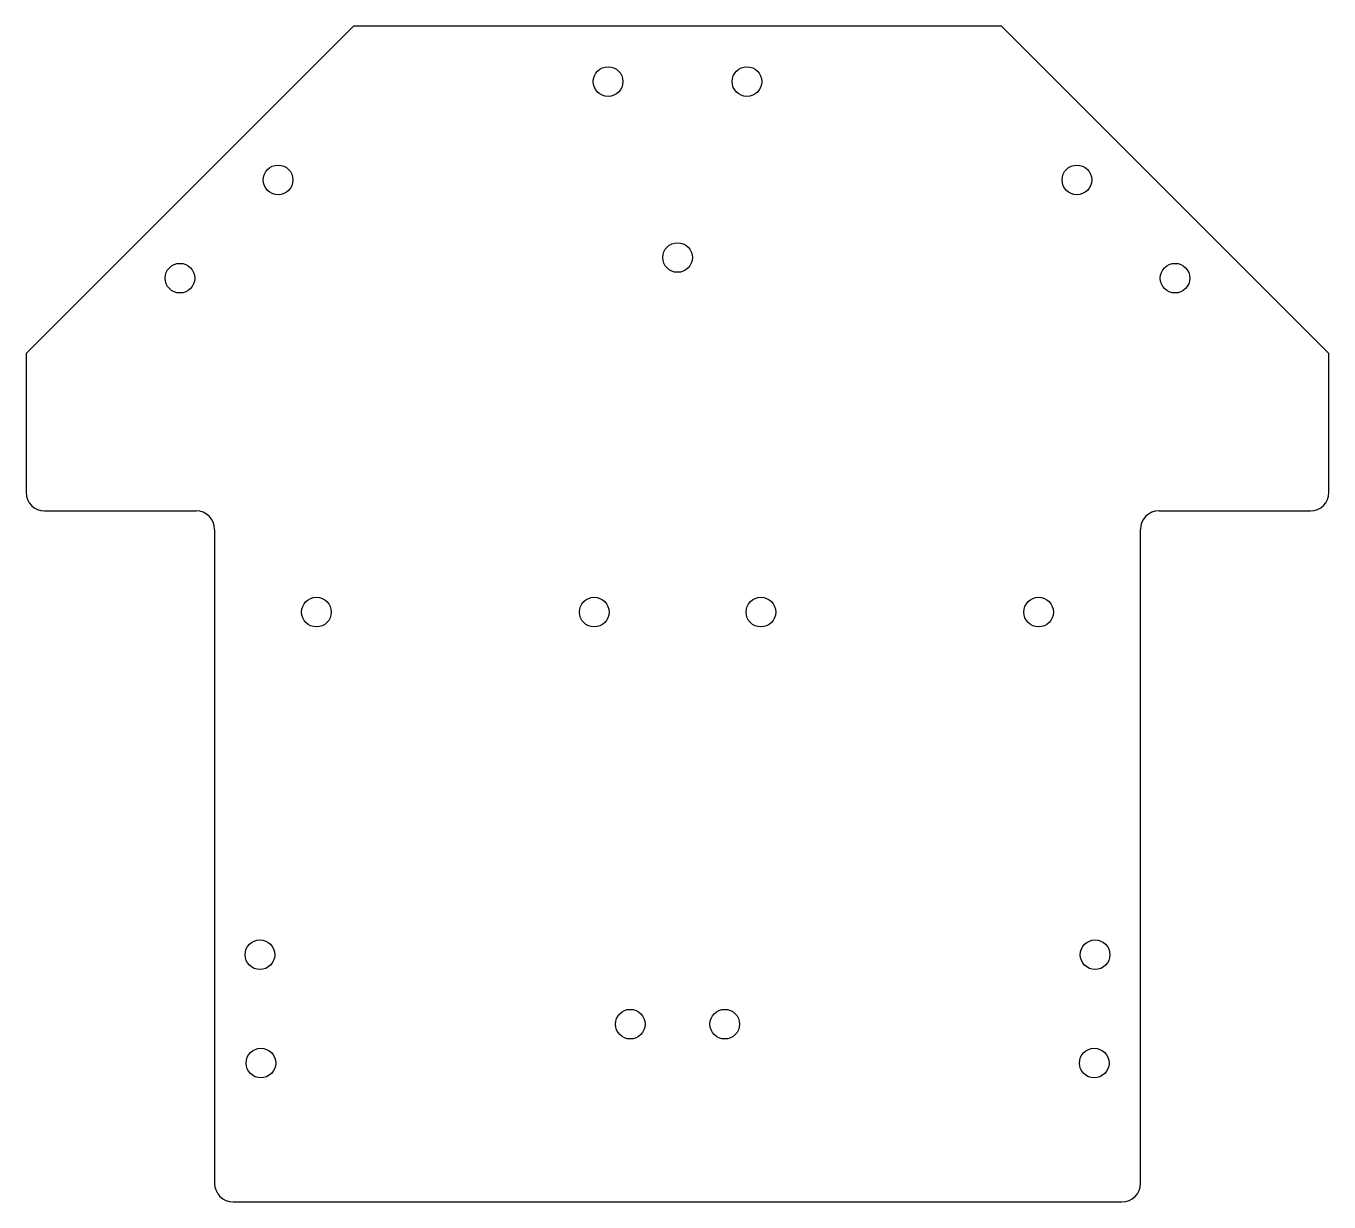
# Model space of a CAD drawing. Header units: millimetres. Extents: x 34 to 174, y 112 to 239.
import ezdxf

# ---------------------------------------------------------------- set-up
doc = ezdxf.new("R2010")
doc.units = ezdxf.units.MM

msp = doc.modelspace()

# ---------------------------------------------------------------- linework, layer by layer
at = {"color": 7, "linetype": 'Continuous', "lineweight": 25}
for p, q in [((68.94, 238.94), (33.58, 203.58)), ((138.94, 238.94), (68.94, 238.94)), ((174.29, 203.58), (138.94, 238.94)), ((33.58, 203.58), (33.58, 188.58)), ((174.29, 188.58), (174.29, 203.58)), ((35.58, 186.58), (51.94, 186.58)), ((155.94, 186.58), (172.29, 186.58)), ((53.94, 184.58), (53.94, 113.94)), ((153.94, 113.94), (153.94, 184.58)), ((55.94, 111.94), (151.94, 111.94))]:
    msp.add_line(p, q, dxfattribs=at)
for centre in [(96.44, 232.94), (111.44, 232.94), (60.8, 222.32), (147.07, 222.32), (103.94, 213.94), (50.2, 211.71), (157.67, 211.71), (64.94, 175.64), (94.94, 175.64), (112.94, 175.64), (142.94, 175.64), (58.84, 138.64), (149.04, 138.64), (98.84, 131.14), (109.04, 131.14), (58.94, 126.94), (148.94, 126.94)]:
    msp.add_circle(centre, 1.6, dxfattribs=at)
for centre, start, end in [((35.58, 188.58), 180, 270), ((172.29, 188.58), 270, 0), ((51.94, 184.58), 0, 90), ((155.94, 184.58), 90, 180), ((55.94, 113.94), 180, 270), ((151.94, 113.94), 270, 0)]:
    msp.add_arc(centre, 2, start, end, dxfattribs=at)

doc.saveas('drawing.dxf')
